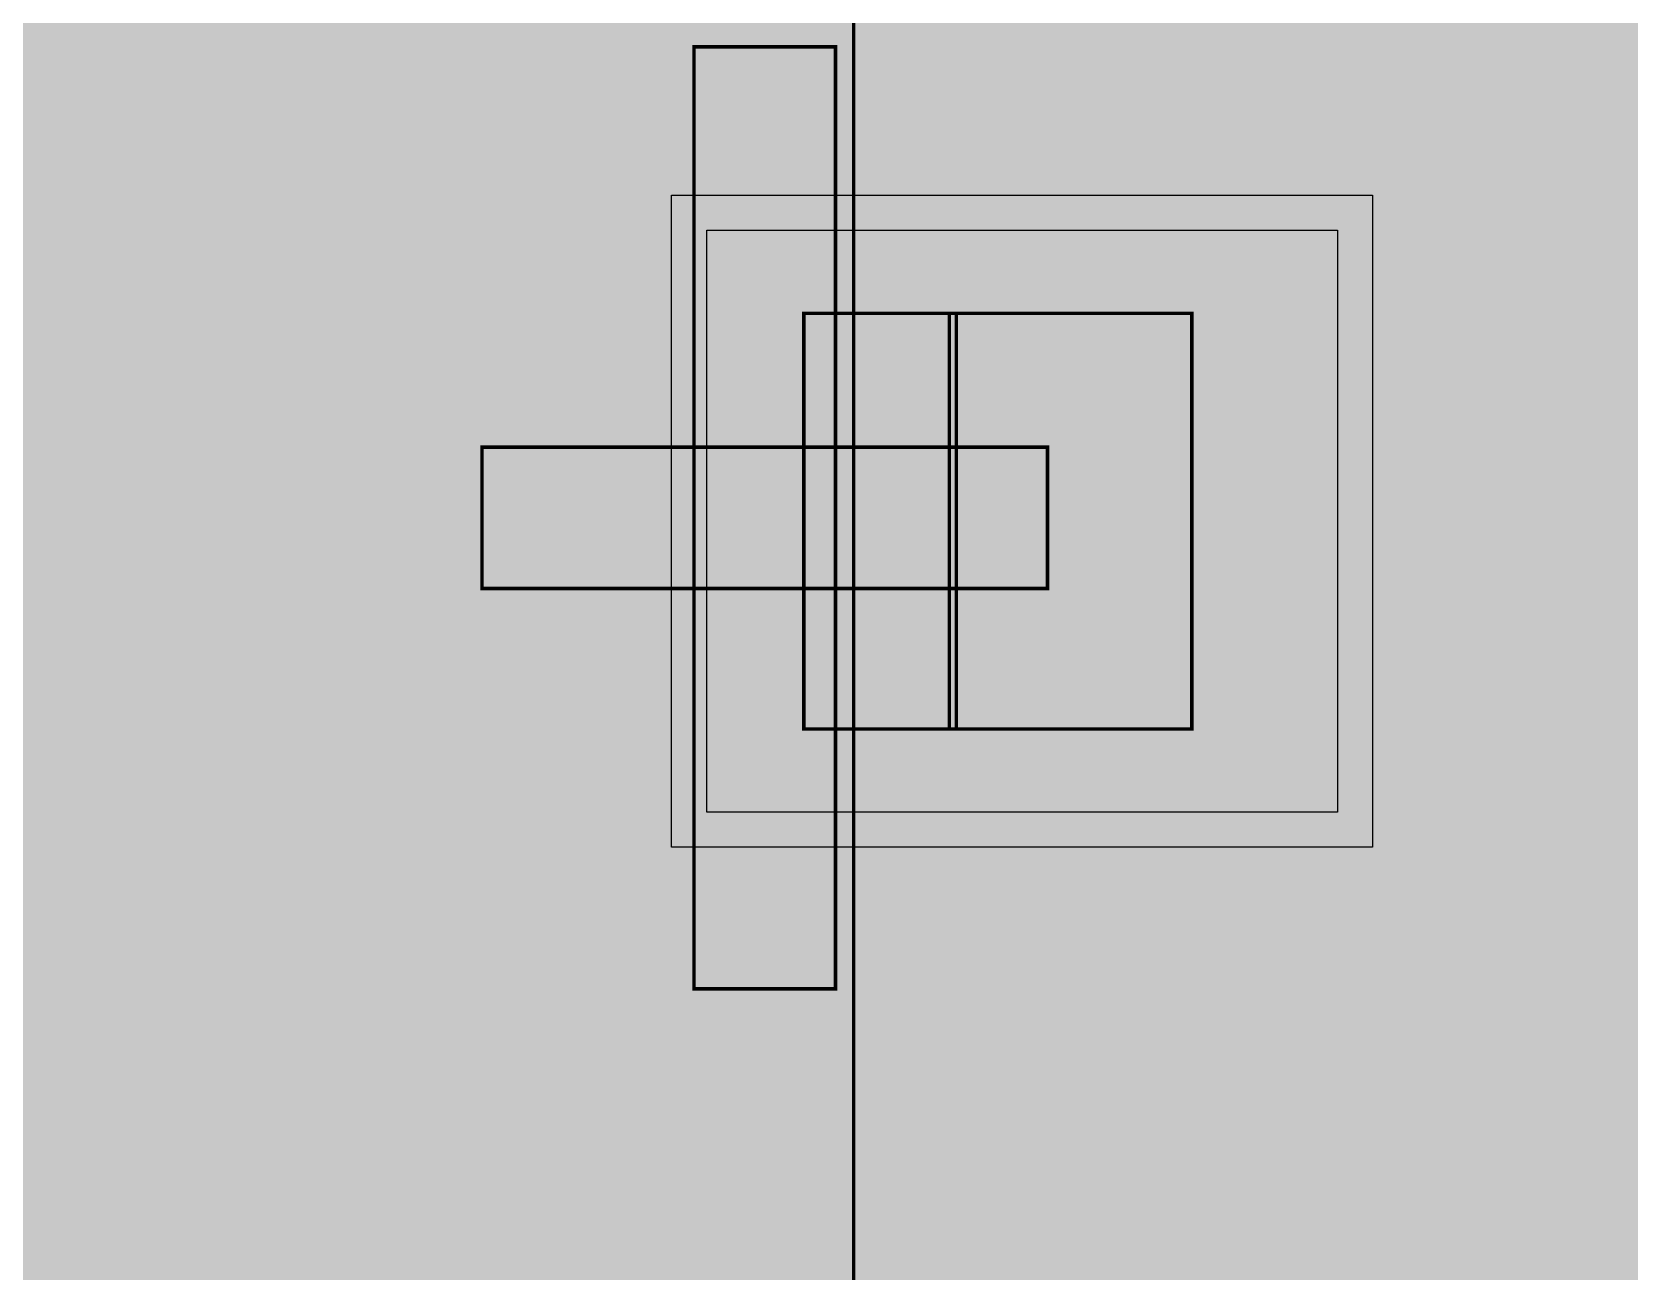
# Model space of a CAD drawing. Header units: millimetres. Extents: x -11 to 223, y -88 to 3.
# Drawn here: x 83.411 to 85.716, y -58.88 to -57.091 of the extents above; entities that cross this region are included whole.
import ezdxf

# ---------------------------------------------------------------- set-up
doc = ezdxf.new("R2010")
doc.units = ezdxf.units.MM
doc.header["$MEASUREMENT"] = 0
for name, color, linetype, true_color in [('Bottom-Layer', 7, 'Continuous', 0x0000ff), ('Component-Shape-Layer', 7, 'Continuous', 0x00cccc), ('Document-Layer', 7, 'Continuous', 0xffffff), ('Pin-Floating-Layer', 7, 'Continuous', 0xff99ff), ('Pin-Soldering-Layer', 7, 'Continuous', 0xcc9999), ('Top-Layer', 7, 'Continuous', 0xff0000), ('Top-Paste-Mask-Layer', 7, 'Continuous', 0x808080), ('Top-Silkscreen-Layer', 7, 'Continuous', 0xffcc00), ('Top-Solder-Mask-Layer', 7, 'Continuous', 0x800080)]:
    doc.layers.add(name, color=color, linetype=linetype, true_color=true_color)

msp = doc.modelspace()

# ---------------------------------------------------------------- hatches: boundary and pattern name
at = {"layer": 'Bottom-Layer'}
msp.add_hatch(color=256, dxfattribs=at).paths.add_polyline_path([(-10.3353, 1.9787), (-0.3804, 1.9787), (-0.8458, 1.7267), (-1.1955, 1.3295), (-1.3865, 0.836), (-1.3952, 0.3069), (-1.2205, -0.1927), (-0.8841, -0.6012), (-0.4273, -0.8683), (0.0937, -0.9612), (1.7937, -0.9612), (2.3147, -0.8683), (2.7716, -0.6012), (3.108, -0.1927), (3.2826, 0.3069), (3.2739, 0.836), (3.083, 1.3295), (2.7333, 1.7267), (2.2679, 1.9787), (222.6289, 1.9787), (222.6289, -87.4752), (-10.3353, -87.4752)])
at = {"layer": 'Document-Layer'}
for points in [[(84.5708, -57.1131), (84.5708, -58.4731), (84.3668, -58.4731), (84.3668, -57.1131)], [(84.5708, -57.1131), (84.5708, -58.4731), (84.3668, -58.4731), (84.3668, -57.1131)], [(84.8768, -57.6911), (84.8768, -57.8951), (84.0608, -57.8951), (84.0608, -57.6911)], [(84.8768, -57.6911), (84.8768, -57.8951), (84.0608, -57.8951), (84.0608, -57.6911)]]:
    msp.add_hatch(color=256, dxfattribs=at).paths.add_polyline_path(points)
at = {"layer": 'Pin-Floating-Layer'}
msp.add_hatch(color=256, dxfattribs=at).paths.add_polyline_path([(84.7452, -58.0978), (84.5252, -58.0978), (84.5252, -57.4978), (84.7452, -57.4978)])
msp.add_hatch(color=256, dxfattribs=at).paths.add_polyline_path([(84.7452, -58.0978), (84.5252, -58.0978), (84.5252, -57.4978), (84.7452, -57.4978)])
at = {"layer": 'Pin-Soldering-Layer'}
msp.add_hatch(color=256, dxfattribs=at).paths.add_polyline_path([(85.0852, -58.0978), (84.7352, -58.0978), (84.7352, -57.4978), (85.0852, -57.4978)])
msp.add_hatch(color=256, dxfattribs=at).paths.add_polyline_path([(85.0852, -58.0978), (84.7352, -58.0978), (84.7352, -57.4978), (85.0852, -57.4978)])
at = {"layer": 'Top-Layer'}
for points in [[(-10.3353, 1.9787), (-0.3804, 1.9787), (-0.8458, 1.7267), (-1.1955, 1.3295), (-1.3865, 0.836), (-1.3952, 0.3069), (-1.2205, -0.1927), (-0.8841, -0.6012), (-0.4273, -0.8683), (0.0937, -0.9612), (1.7937, -0.9612), (2.3147, -0.8683), (2.7716, -0.6012), (3.108, -0.1927), (3.2826, 0.3069), (3.2739, 0.836), (3.083, 1.3295), (2.7333, 1.7267), (2.2679, 1.9787), (222.6289, 1.9787), (222.6289, -87.4752), (-10.3353, -87.4752)], [(83.0548, -63.0333), (78.758, -63.0333), (78.4844, -62.6264), (78.076, -62.355), (77.5949, -62.2603), (77.1141, -62.3567), (76.7067, -62.6296), (76.4346, -63.0375), (76.339, -63.5184), (76.4346, -63.9994), (76.7067, -64.4073), (77.1141, -64.6801), (77.5949, -64.7766), (78.076, -64.6819), (78.4844, -64.4105), (78.758, -64.0036), (83.2558, -64.0036), (83.4414, -63.9666), (83.5988, -63.8615), (85.1792, -62.2811), (85.2844, -62.1237), (85.3213, -61.938), (85.3213, -58.575), (85.5575, -58.4617), (85.6534, -58.2178), (85.6534, -57.3778), (85.6054, -57.1987), (85.4743, -57.0677), (85.2952, -57.0197), (84.3852, -57.0197), (84.2062, -57.0677), (84.0751, -57.1987), (84.0271, -57.3778), (84.0271, -58.2178), (84.1202, -58.4587), (84.351, -58.5743), (84.351, -61.7371)], [(84.3852, -58.2178), (84.3852, -57.3778), (85.2952, -57.3778), (85.2952, -58.2178)]]:
    msp.add_hatch(color=256, dxfattribs=at).paths.add_polyline_path(points)
at = {"layer": 'Top-Paste-Mask-Layer'}
msp.add_hatch(color=256, dxfattribs=at).paths.add_polyline_path([(84.3852, -58.2178), (84.3852, -57.3778), (85.2952, -57.3778), (85.2952, -58.2178)])
at = {"layer": 'Top-Solder-Mask-Layer'}
msp.add_hatch(color=256, dxfattribs=at).paths.add_polyline_path([(84.3344, -58.2686), (84.3344, -57.327), (85.346, -57.327), (85.346, -58.2686)])

# ---------------------------------------------------------------- linework, layer by layer
at = {"layer": 'Component-Shape-Layer', "const_width": 0.0508}
msp.add_lwpolyline([(81.8352, -58.6478), (84.5352, -58.6478), (84.5352, -56.9478), (81.8352, -56.9478)], close=True, dxfattribs=at)
msp.add_lwpolyline([(81.8352, -58.6478), (84.5352, -58.6478), (84.5352, -56.9478), (81.8352, -56.9478)], close=True, dxfattribs=at)
at = {"layer": 'Document-Layer', "const_width": 0.00508}
for points in [[(84.5708, -57.1131), (84.5708, -58.4731), (84.3668, -58.4731), (84.3668, -57.1131)], [(84.5708, -57.1131), (84.5708, -58.4731), (84.3668, -58.4731), (84.3668, -57.1131)], [(84.8768, -57.6911), (84.8768, -57.8951), (84.0608, -57.8951), (84.0608, -57.6911)], [(84.8768, -57.6911), (84.8768, -57.8951), (84.0608, -57.8951), (84.0608, -57.6911)]]:
    msp.add_lwpolyline(points, close=True, dxfattribs=at)
at = {"layer": 'Pin-Floating-Layer', "const_width": 0.00508}
msp.add_lwpolyline([(84.7452, -58.0978), (84.5252, -58.0978), (84.5252, -57.4978), (84.7452, -57.4978)], close=True, dxfattribs=at)
msp.add_lwpolyline([(84.7452, -58.0978), (84.5252, -58.0978), (84.5252, -57.4978), (84.7452, -57.4978)], close=True, dxfattribs=at)
at = {"layer": 'Pin-Soldering-Layer', "const_width": 0.00508}
msp.add_lwpolyline([(85.0852, -58.0978), (84.7352, -58.0978), (84.7352, -57.4978), (85.0852, -57.4978)], close=True, dxfattribs=at)
msp.add_lwpolyline([(85.0852, -58.0978), (84.7352, -58.0978), (84.7352, -57.4978), (85.0852, -57.4978)], close=True, dxfattribs=at)
at = {"layer": 'Top-Layer', "const_width": 0.0508}
msp.add_lwpolyline([(85.1792, -62.2811), (85.2844, -62.1237), (85.3213, -61.938), (85.3213, -58.575), (85.5575, -58.4617), (85.6534, -58.2178), (85.6534, -57.3778), (85.6054, -57.1987), (85.4743, -57.0677), (85.2952, -57.0197), (84.3852, -57.0197), (84.2062, -57.0677), (84.0751, -57.1987), (84.0271, -57.3778), (84.0271, -58.2178), (84.1202, -58.4587), (84.351, -58.5743), (84.351, -61.7371), (83.0548, -63.0333)], dxfattribs=at)
at = {"layer": 'Top-Layer'}
msp.add_lwpolyline([(84.3852, -58.2178), (84.3852, -57.3778), (85.2952, -57.3778), (85.2952, -58.2178)], close=True, dxfattribs=at)
at = {"layer": 'Top-Paste-Mask-Layer'}
msp.add_lwpolyline([(84.3852, -58.2178), (84.3852, -57.3778), (85.2952, -57.3778), (85.2952, -58.2178)], close=True, dxfattribs=at)
at = {"layer": 'Top-Silkscreen-Layer', "const_width": 0.0051}
msp.add_lwpolyline([(70.5971, -64.5184), (70.5971, -50.5184), (84.5972, -50.5184), (84.5972, -64.5184)], close=True, dxfattribs=at)
msp.add_lwpolyline([(70.5971, -64.5184), (70.5971, -50.5184), (84.5972, -50.5184), (84.5972, -64.5184)], close=True, dxfattribs=at)
at = {"layer": 'Top-Silkscreen-Layer'}
for points, const_width in [([(84.6114, -56.8716), (84.6114, -57.1977)], 0.152), ([(84.6114, -56.8716), (84.6114, -57.1977)], 0.152), ([(84.6114, -58.3979), (84.6114, -58.7242)], 0.152), ([(84.6114, -58.3979), (84.6114, -58.7242)], 0.152), ([(81.759, -58.7242), (84.6114, -58.7242)], 0.1524), ([(81.759, -58.7242), (84.6114, -58.7242)], 0.1524)]:
    msp.add_lwpolyline(points, dxfattribs=dict(at, const_width=const_width))
at = {"layer": 'Top-Solder-Mask-Layer'}
msp.add_lwpolyline([(84.3344, -58.2686), (84.3344, -57.327), (85.346, -57.327), (85.346, -58.2686)], close=True, dxfattribs=at)

doc.saveas('drawing.dxf')
